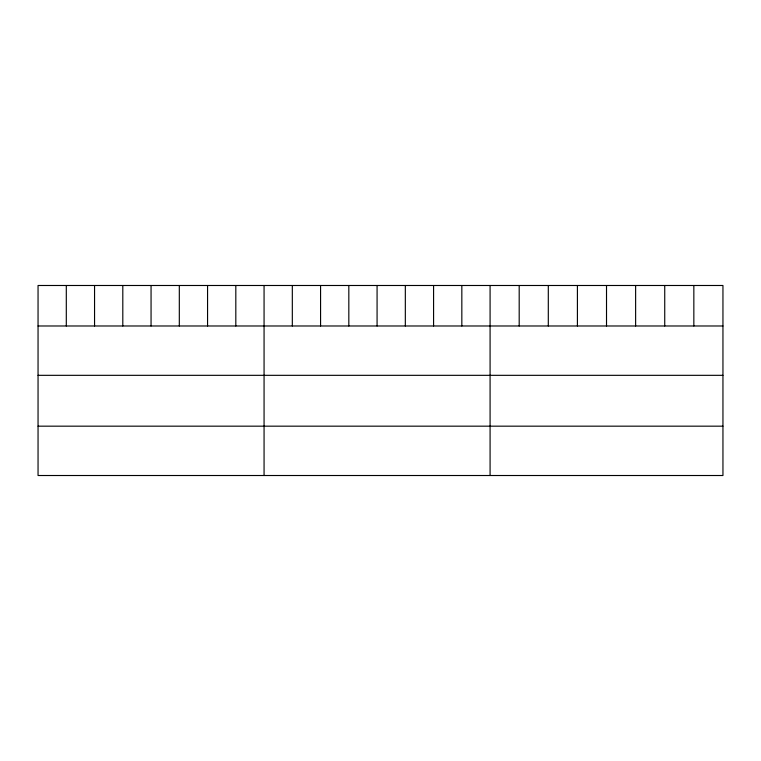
<?xml version="1.0" encoding="UTF-8"?>
<svg xmlns="http://www.w3.org/2000/svg" width="761" height="761" viewBox="0 0 761 761"><rect width="100%" height="100%" fill="white"/><g stroke="black" fill="none" stroke-linecap="round" stroke-linejoin="round"><path stroke-width="1.14" d="M722.95 325.984L722.95 475.511L38.05 475.511L38.05 285.489L722.95 285.489L722.95 325.984L38.05 325.984M38.05 375.325L722.95 375.325M38.05 426.17L722.95 426.17M693.842 285.489L693.842 325.984M664.733 285.489L664.733 325.984M635.625 285.489L635.625 325.984M606.517 285.489L606.517 325.984M577.409 285.489L577.409 325.984M548.301 285.489L548.301 325.984M519.192 285.489L519.192 325.984M490.084 285.489L490.084 475.511M461.832 285.489L461.832 325.984M433.58 285.489L433.58 325.984M405.328 285.489L405.328 325.984M377.075 285.489L377.075 325.984M348.823 285.489L348.823 325.984M320.571 285.489L320.571 325.984M292.319 285.489L292.319 325.984M264.067 285.489L264.067 475.511M235.815 285.489L235.815 325.984M207.563 285.489L207.563 325.984M179.311 285.489L179.311 325.984M151.059 285.489L151.059 325.984M122.806 285.489L122.806 325.984M94.554 285.489L94.554 325.984M66.302 285.489L66.302 325.984"/></g></svg>
